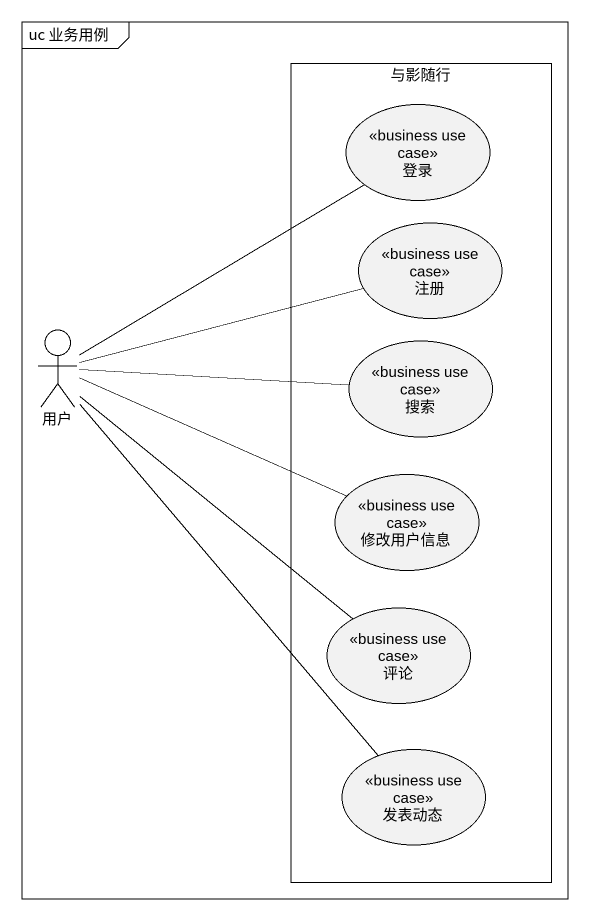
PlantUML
@startuml
mainframe uc 业务用例
rectangle 与影随行 {
  usecase 登录 <<business use case>>
  usecase 注册 <<business use case>>
  usecase 搜索 <<business use case>>
  usecase 修改用户信息 <<business use case>>
  usecase 评论 <<business use case>>
  usecase 发表动态 <<business use case>>
}
actor 用户
用户 -up- 登录
用户 -right- 注册
用户 -right- 搜索
用户 -right- 修改用户信息
用户 -- 评论
用户 -- 发表动态
@enduml
